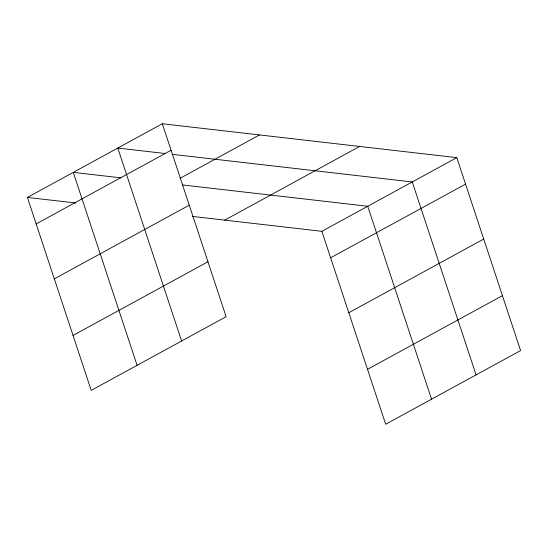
<?xml version="1.0" encoding="UTF-8"?>
<svg xmlns="http://www.w3.org/2000/svg" width="548" height="548" viewBox="0 0 548 548"><rect width="100%" height="100%" fill="white"/><g stroke="black" fill="none" stroke-linecap="round" stroke-linejoin="round"><path stroke-width="0.82" d="M162.324 123.752L226.132 316.696L91.208 390.368L27.4 197.424L162.324 123.752L456.792 157.632L520.6 350.576L385.676 424.248L321.868 231.304L192.451 216.412M36.161 223.913L171.086 150.248M180.093 178.292L259.499 134.931M54.327 278.843L189.252 205.171M224.694 220.125L359.618 146.453M73.042 335.438L207.966 261.766M321.868 231.304L456.792 157.632M330.629 257.8L465.553 184.128M348.795 312.73L483.72 239.058M367.509 369.318L502.434 295.653M165.551 153.556L117.799 148.063L181.607 341.007M172.25 154.331L412.267 181.95L476.075 374.887M121.026 177.867L73.274 172.373L137.082 365.317M182.326 184.923L367.742 206.26L431.55 399.197M27.4 197.424L75.987 203.013"/></g></svg>
